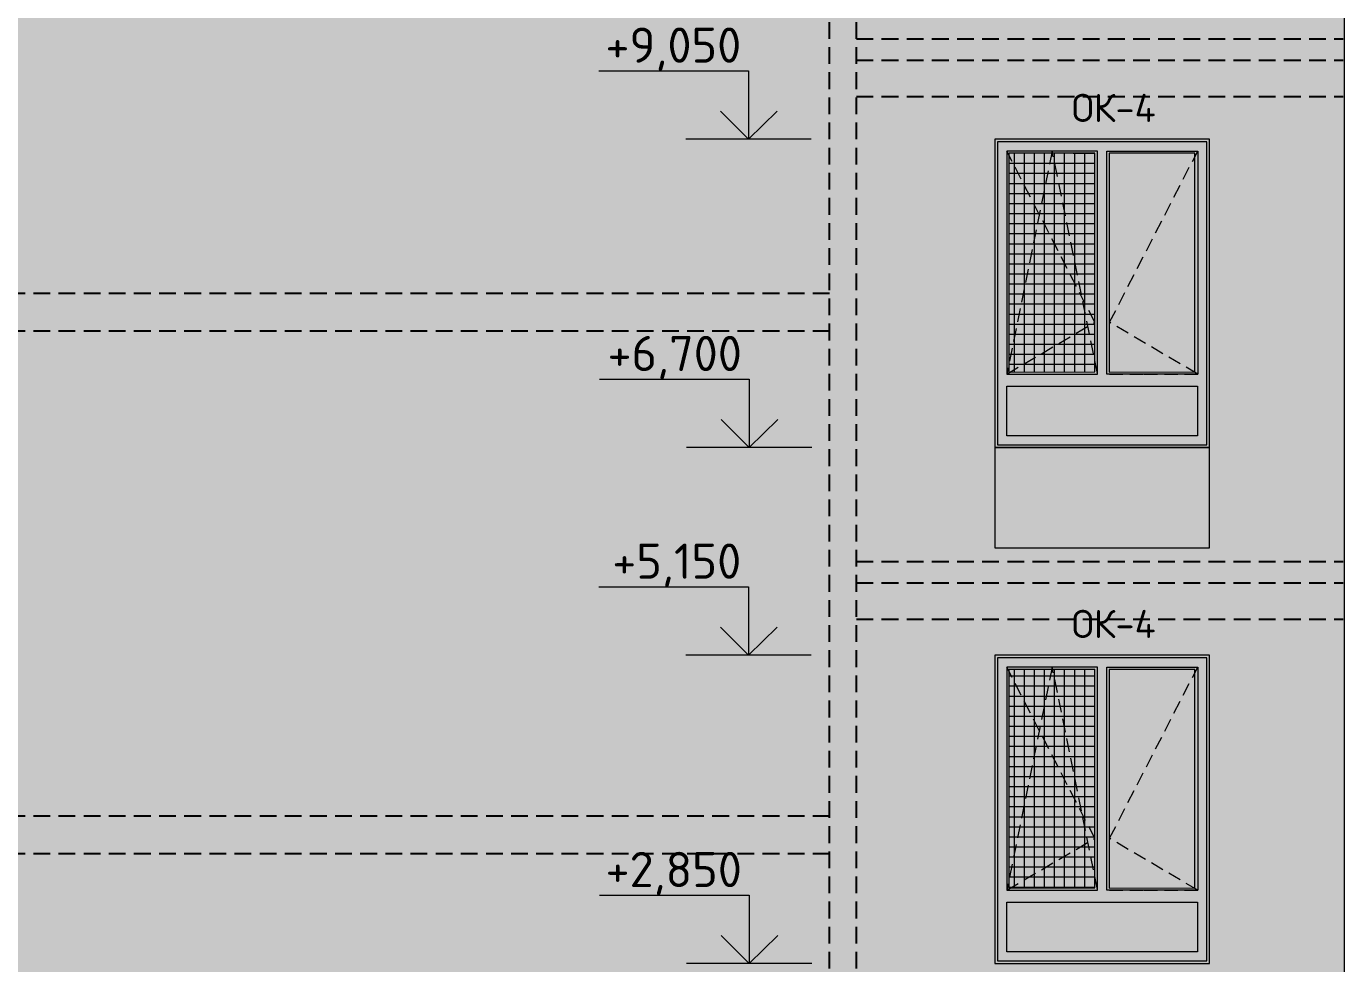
# Model space of a CAD drawing. Header units: millimetres. Extents: x -136099598 to 9192475, y 0 to 779331.
# Drawn here: x 264733 to 274563, y 291403 to 298396 of the extents above; entities that cross this region are included whole.
import ezdxf

# ---------------------------------------------------------------- set-up
doc = ezdxf.new("R2010")
doc.units = ezdxf.units.MM
doc.header["$MEASUREMENT"] = 0
doc.linetypes.add('01_base$0$DASHED2', pattern=[0.375, 0.25, -0.125])
doc.linetypes.add('ADSK_Штриховая_ш2 п1', pattern=[3, 2, -1])
doc.layers.get('0').update_dxf_attribs({"color": 250, "lineweight": 9})
doc.layers.get('Defpoints').update_dxf_attribs({"color": 8})
for name, color, linetype, lineweight, true_color in [('!_Окно_00_Штрих_Стекло', 7, 'Continuous', 0, 0x737373), ('RAL 000 80 00', 7, 'Continuous', 0, 0xb9b8b6), ('RAL 100 6030', 7, 'Continuous', 0, 0x989057), ('RAL 7016', 7, 'Continuous', 0, 0x383e42)]:
    doc.layers.add(name, color=color, linetype=linetype, lineweight=lineweight, true_color=true_color)
for name, color, linetype, lineweight in [('_Фасад', 7, 'Continuous', 9), ('Подвал', 250, 'ADSK_Штриховая_ш2 п1', 30), ('пунктир', 251, 'Continuous', 13), ('СТЕНЫ кирпич ЛИДЕР', 250, 'Continuous', 15), ('Фасад_тонкие', 7, 'Continuous', 5)]:
    doc.layers.add(name, color=color, linetype=linetype, lineweight=lineweight)
for name, color, linetype in [('PDF _0', 7, 'Continuous'), ('PDF _PDF _0', 7, 'Continuous'), ('PDF _Текст', 7, 'Continuous')]:
    doc.layers.add(name, color=color, linetype=linetype)
doc.styles.add('PDF ISOCPEUR', font='isocpeur.ttf')

# ---------------------------------------------------------------- blocks, each defined once
blk = doc.blocks.new('A$Cbac6e4b7')
at = {"layer": 'RAL 100 6030'}
h = blk.add_hatch(color=256, dxfattribs=at)
h.dxf.hatch_style = 1
h.paths.add_polyline_path([(1601.5, 748.4), (0, 748.4), (0, 0), (1601.5, 0)])
at = {"layer": 'СТЕНЫ кирпич ЛИДЕР', "ltscale": 100}
blk.add_lwpolyline([(0, 748.4), (1601.5, 748.4), (1601.5, 0), (0, 0)], close=True, dxfattribs=at)
blk = doc.blocks.new('A$Cbb492947')
at = {"layer": '!_Окно_00_Штрих_Стекло'}
h = blk.add_hatch(color=256, dxfattribs=at)
h.dxf.hatch_style = 1
h.set_gradient(color1=(70, 92, 124), color2=(219, 225, 235), name='CURVED')
h.paths.add_polyline_path([(1492.6, 89), (1492.6, 2213.3), (90, 2212.3), (90, 88)])
at = {"layer": 'PDF _PDF _0', "lineweight": 0, "true_color": 0x636466}
h = blk.add_hatch(dxfattribs=at)
h.set_pattern_fill('ANSI37', color=251, scale=600, angle=135)
h.paths.add_polyline_path([(745.8, 564.4), (745.8, 2196.8), (105, 2195.8), (105, 563.4)])
at = {"layer": 'RAL 7016'}
h = blk.add_hatch(color=256, dxfattribs=at)
h.dxf.hatch_style = 1
h.paths.add_polyline_path([(1601.5, 2300.8), (0, 2300.8), (0, 0), (1601.5, 0)])
h.paths.add_polyline_path([(851.8, 2195.8), (1492.6, 2195.8), (1492.6, 564.4), (851.8, 563.4)], flags=16)
h.paths.add_polyline_path([(745.8, 2195.8), (745.8, 564.4), (105, 563.4), (105, 2195.9)], flags=16)
h.paths.add_polyline_path([(1511.5, 459.4), (1511.5, 88), (90, 88), (90, 459.4)], flags=16)
at = {"layer": 'PDF _0', "linetype": 'ADSK_Штриховая_ш2 п1', "lineweight": 0, "ltscale": 50}
for points in [[(765.8, 552.3), (427.4, 2212.8), (88.9, 548.4), (745.8, 935), (88.9, 2212.8)], [(855.7, 548.4), (1114.2, 548.4), (1512.6, 548.4), (855.7, 935), (1512.6, 2212.8)]]:
    blk.add_lwpolyline(points, dxfattribs=at)
at = {"layer": 'PDF _PDF _0', "lineweight": 0}
for points in [[(0, 0), (1601.5, 0), (1601.5, 2300.8), (0, 2300.8)], [(20, 20), (1581.5, 20), (1581.5, 2280.8), (20, 2280.8)], [(88.9, 548.4), (765.8, 548.4), (765.8, 2212.8), (88.9, 2212.8)], [(105, 563.4), (745.8, 564.4), (745.8, 2195.8), (105, 2195.8)], [(1512.6, 548.4), (835.7, 548.4), (835.7, 2212.8), (1512.6, 2212.8)], [(851.8, 563.4), (1492.6, 564.4), (1492.6, 2195.8), (851.8, 2195.8)], [(1511.5, 88), (90, 88), (90, 459.4), (1511.5, 459.4)]]:
    blk.add_lwpolyline(points, close=True, dxfattribs=at)
at = {"layer": 'PDF _Текст', "lineweight": 0, "insert": (574, 2429), "char_height": 209.99, "attachment_point": 7, "style": 'PDF ISOCPEUR'}
blk.add_mtext('ОК-4', dxfattribs=at)

msp = doc.modelspace()

# ---------------------------------------------------------------- hatches: boundary and pattern name
at = {"layer": 'RAL 000 80 00'}
h = msp.add_hatch(color=256, dxfattribs=at)
h.dxf.hatch_style = 1
h.paths.add_polyline_path([(270753.1, 288553.5), (270718.4, 288553.6), (274563, 288553.6), (274562.9, 308453.6), (264063.2, 308453.6), (264063, 288553.6)])

# ---------------------------------------------------------------- linework, layer by layer
at = {"ltscale": 150}
msp.add_line((274563, 287272.2, -0.1), (274563, 308603.6, 0), dxfattribs=at)
at = {"layer": '_Фасад', "lineweight": 0}
for p, q in [((270585.5, 297554.3, -0.1), (269650.5, 297554.3, -0.1)), ((270590.5, 295253.5, -0.1), (269655.5, 295253.5, -0.1)), ((270585.5, 293704.3, -0.1), (269650.5, 293704.3, -0.1)), ((270590.5, 291403.5, -0.1), (269655.5, 291403.5, -0.1))]:
    msp.add_line(p, q, dxfattribs=at)
at = {"layer": 'Defpoints', "color": 2, "linetype": '01_base$0$DASHED2', "ltscale": 500}
for p, q in [((270722.9, 288553.6, 0), (270722.9, 308453.6, 0)), ((270922.9, 288553.6, 0), (270922.9, 308453.6, 0)), ((270923, 298303.6, 0), (274553.2, 298303.6, -0.1)), ((270923, 298143.6, 0.1), (274553.2, 298143.6, -0.1)), ((270923, 297873.6, 0), (274553.2, 297873.6, -0.1)), ((270722.9, 296403.3, 0), (258065.7, 296403.6)), ((270722.9, 296123.3, 0), (258065.7, 296123.6)), ((270923, 294403.6, 0), (274553.2, 294403.6, -0.1)), ((270923, 294243.6, 0), (274553.2, 294243.6, -0.1)), ((270923.1, 293973.5, 0), (274553.2, 293973.5, -0.1)), ((270722.9, 292503.6), (258073, 292503.6)), ((270722.9, 292223.6), (258073, 292223.6))]:
    msp.add_line(p, q, dxfattribs=at)
at = {"layer": 'пунктир', "linetype": '01_base$0$DASHED2', "ltscale": 500}
for p, q in [((270118, 297554.3, -0.1), (269958.3, 297554.3, -0.1)), ((270123, 295253.5, -0.1), (269963.3, 295253.5, -0.1)), ((270118, 293704.3, -0.1), (269958.3, 293704.3, -0.1))]:
    msp.add_line(p, q, dxfattribs=at)
at = {"layer": 'Фасад_тонкие', "lineweight": 0, "elevation": -0.1}
for points in [[(269002.3, 298064.2), (270118, 298064.2), (270118, 297554.3), (270331.4, 297763.2), (270118, 297554.3), (269909.1, 297763.2)], [(269007.3, 295763.4), (270123, 295763.4), (270123, 295253.5), (270336.4, 295462.4), (270123, 295253.5), (269914.1, 295462.4)], [(269002.3, 294214.2), (270118, 294214.2), (270118, 293704.3), (270331.4, 293913.2), (270118, 293704.3), (269909.1, 293913.2)], [(269007.3, 291913.4), (270123, 291913.4), (270123, 291403.5), (270336.4, 291612.4), (270123, 291403.5), (269914.1, 291612.4)]]:
    msp.add_lwpolyline(points, dxfattribs=at)

# ---------------------------------------------------------------- block references
at = {"layer": 'Подвал', "ltscale": 150}
for p in [(271954.5, 295253.5, -0.1), (271954.5, 291403.5, -0.1)]:
    msp.add_blockref('A$Cbb492947', p, dxfattribs=at)
at = {"layer": 'Подвал', "ltscale": 150, "xscale": -1}
msp.add_blockref('A$Cbac6e4b7', (273556, 294505.1, -0.1), dxfattribs=at)

# ---------------------------------------------------------------- texts
at = {"layer": 'PDF _0', "color": 18, "lineweight": 0, "true_color": 0x000000, "char_height": 262.49, "attachment_point": 9, "style": 'PDF ISOCPEUR'}
for s, insert in [('+9,050', (270063.9, 298064.2, -0.1)), ('+6,700', (270068.9, 295763.4, -0.1)), ('+5,150', (270063.9, 294214.2, -0.1)), ('+2,850', (270068.9, 291913.4, -0.1))]:
    msp.add_mtext(s, dxfattribs=dict(at, insert=insert))

doc.saveas('drawing.dxf')
